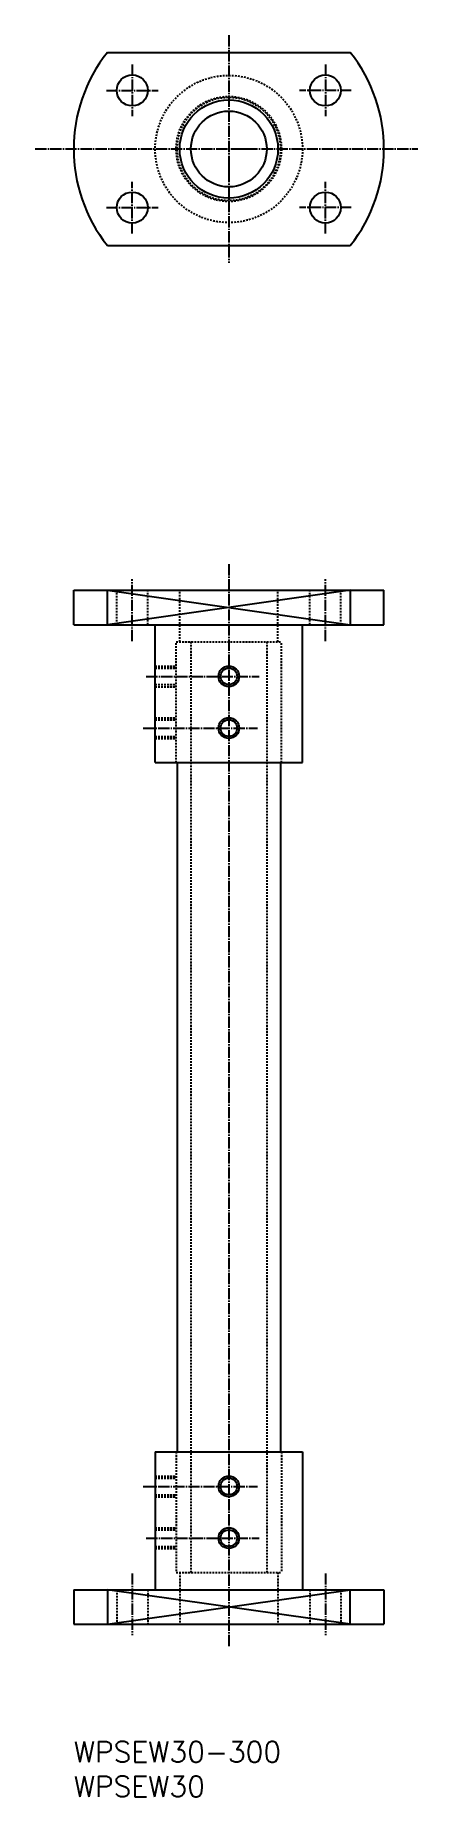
# Model space of a CAD drawing. Extents: x -332 to -221, y -2600 to -2088.
import ezdxf

# ---------------------------------------------------------------- set-up
doc = ezdxf.new("R2010")
doc.units = 0
doc.header["$LTSCALE"] = 0.25
doc.linetypes.add('CENTER', pattern=[17.5, 13, -1.5, 1.5, -1.5])
doc.linetypes.add('DASHED', pattern=[3.5, 2, -1.5])
doc.layers.get('0').update_dxf_attribs({"linetype": 'CONTINUOUS'})
doc.layers.add('CENTER', color=1, linetype='CENTER')
doc.styles.get("Standard").update_dxf_attribs({"font": 'txt', "bigfont": 'BIGFONT'})

msp = doc.modelspace()

# ---------------------------------------------------------------- linework, layer by layer
for p, q in [((-311.04, -2093.5), (-240.58, -2093.5)), ((-311.04, -2149.5), (-240.58, -2149.5)), ((-320.81, -2249.5), (-230.81, -2249.5)), ((-311.04, -2259.5), (-311.04, -2249.5)), ((-240.58, -2249.5), (-240.58, -2259.5)), ((-320.81, -2259.5), (-230.81, -2259.5)), ((-297.16, -2299.5), (-254.46, -2299.5)), ((-297.16, -2499.5), (-254.46, -2499.5)), ((-260.56, -2508.25), (-260.56, -2508.25)), ((-260.56, -2517), (-260.56, -2517)), ((-320.81, -2539.5), (-230.81, -2539.5)), ((-311.04, -2539.5), (-311.04, -2549.5)), ((-240.58, -2549.5), (-240.58, -2539.5)), ((-320.81, -2549.5), (-230.81, -2549.5))]:
    msp.add_line(p, q)
at = {"color": 7, "linetype": 'CONTINUOUS'}
for p, q in [((-320.81, -2259.5), (-320.81, -2249.5)), ((-230.81, -2259.5), (-230.81, -2249.5)), ((-297.16, -2299.5), (-297.16, -2259.5)), ((-254.46, -2299.5), (-254.46, -2259.5)), ((-290.81, -2299.5), (-290.81, -2499.5)), ((-260.81, -2299.5), (-260.81, -2499.5)), ((-297.16, -2499.5), (-297.16, -2539.5)), ((-254.46, -2499.5), (-254.46, -2539.5)), ((-320.81, -2539.5), (-320.81, -2549.5)), ((-230.81, -2539.5), (-230.81, -2549.5))]:
    msp.add_line(p, q, dxfattribs=at)
at = {"color": 3, "linetype": 'CONTINUOUS'}
for p, q in [((-240.58, -2249.5), (-311.04, -2259.5)), ((-311.04, -2249.5), (-240.58, -2259.5)), ((-311.04, -2549.5), (-240.58, -2539.5)), ((-240.58, -2549.5), (-311.04, -2539.5))]:
    msp.add_line(p, q, dxfattribs=at)
at = {"color": 3, "linetype": 'DASHED'}
for p, q in [((-308.31, -2259.5), (-308.31, -2249.5)), ((-299.31, -2259.5), (-299.31, -2249.5)), ((-290.06, -2264.5), (-290.06, -2249.5)), ((-261.56, -2264.5), (-261.56, -2249.5)), ((-252.31, -2259.5), (-252.31, -2249.5)), ((-243.31, -2259.5), (-243.31, -2249.5)), ((-291.06, -2299.5), (-291.06, -2264.5)), ((-291.06, -2264.5), (-260.56, -2264.5)), ((-286.81, -2264.5), (-286.81, -2534.5)), ((-264.81, -2264.5), (-264.81, -2534.5)), ((-260.56, -2299.5), (-260.56, -2264.5)), ((-297.16, -2271.5), (-291.06, -2271.5)), ((-297.16, -2272.1), (-291.06, -2272.1)), ((-297.16, -2276.9), (-291.06, -2276.9)), ((-297.16, -2277.5), (-291.06, -2277.5)), ((-297.16, -2286.5), (-291.06, -2286.5)), ((-297.16, -2287.1), (-291.06, -2287.1)), ((-297.16, -2291.9), (-291.06, -2291.9)), ((-297.16, -2292.5), (-291.06, -2292.5)), ((-291.06, -2499.5), (-291.06, -2534.5)), ((-260.56, -2499.5), (-260.56, -2534.5)), ((-297.16, -2506.5), (-291.06, -2506.5)), ((-297.16, -2507.1), (-291.06, -2507.1)), ((-297.16, -2511.9), (-291.06, -2511.9)), ((-297.16, -2512.5), (-291.06, -2512.5)), ((-297.16, -2521.5), (-291.06, -2521.5)), ((-297.16, -2522.1), (-291.06, -2522.1)), ((-297.16, -2526.9), (-291.06, -2526.9)), ((-297.16, -2527.5), (-291.06, -2527.5)), ((-291.06, -2534.5), (-260.56, -2534.5)), ((-290.06, -2534.5), (-290.06, -2549.5)), ((-261.56, -2534.5), (-261.56, -2549.5)), ((-308.31, -2539.5), (-308.31, -2549.5)), ((-299.31, -2539.5), (-299.31, -2549.5)), ((-252.31, -2539.5), (-252.31, -2549.5)), ((-243.31, -2539.5), (-243.31, -2549.5))]:
    msp.add_line(p, q, dxfattribs=at)
for centre, radius in [((-303.81, -2104.5), 4.5), ((-247.81, -2104.5), 4.5), ((-275.81, -2121.5), 14.25), ((-275.81, -2121.5), 11), ((-303.81, -2138.5), 4.5), ((-247.81, -2138.5), 4.5), ((-275.81, -2274.5), 2.4), ((-275.81, -2289.5), 2.4), ((-275.81, -2509.5), 2.4), ((-275.81, -2524.5), 2.4)]:
    msp.add_circle(centre, radius)
for radius in [21.35, 15.25, 15]:
    msp.add_circle((-275.81, -2121.5), radius, dxfattribs=at)
at = {"color": 3, "linetype": 'CONTINUOUS'}
for centre in [(-275.81, -2274.5), (-275.81, -2289.5), (-275.81, -2509.5), (-275.81, -2524.5)]:
    msp.add_circle(centre, 3, dxfattribs=at)
for start, end in [(141.5214, 218.4786), (321.5214, 38.4786)]:
    msp.add_arc((-275.81, -2121.5), 45, start, end)
at = {"layer": 'CENTER', "color": 1, "linetype": 'CENTER'}
for p, q in [((-275.81, -2088.5), (-275.81, -2154.5)), ((-303.81, -2097), (-303.81, -2112)), ((-247.81, -2097), (-247.81, -2112)), ((-311.31, -2104.5), (-296.31, -2104.5)), ((-240.31, -2104.5), (-255.31, -2104.5)), ((-331.96, -2121.5), (-221.01, -2121.5)), ((-275.81, -2125.5), (-275.81, -2129.5)), ((-271.81, -2121.5), (-267.81, -2121.5)), ((-303.81, -2146), (-303.81, -2131)), ((-247.81, -2146), (-247.81, -2131)), ((-311.31, -2138.5), (-296.31, -2138.5)), ((-240.31, -2138.5), (-255.31, -2138.5)), ((-275.81, -2241.94), (-275.81, -2555.86)), ((-303.81, -2264.28), (-303.81, -2246.32)), ((-247.81, -2264.28), (-247.81, -2246.32)), ((-299.76, -2274.5), (-267, -2274.5)), ((-300.67, -2289.5), (-267.46, -2289.5)), ((-300.67, -2509.5), (-267.46, -2509.5)), ((-299.76, -2524.5), (-267, -2524.5)), ((-303.81, -2534.72), (-303.81, -2552.68)), ((-247.81, -2534.72), (-247.81, -2552.68))]:
    msp.add_line(p, q, dxfattribs=at)

# ---------------------------------------------------------------- texts
at = {"color": 7, "linetype": 'CONTINUOUS'}
for s, p in [('WPSEW30-300', (-320.81, -2589.54)), ('WPSEW30', (-320.81, -2599.54))]:
    msp.add_text(s, height=6, dxfattribs=at).set_placement(p)

doc.saveas('drawing.dxf')
